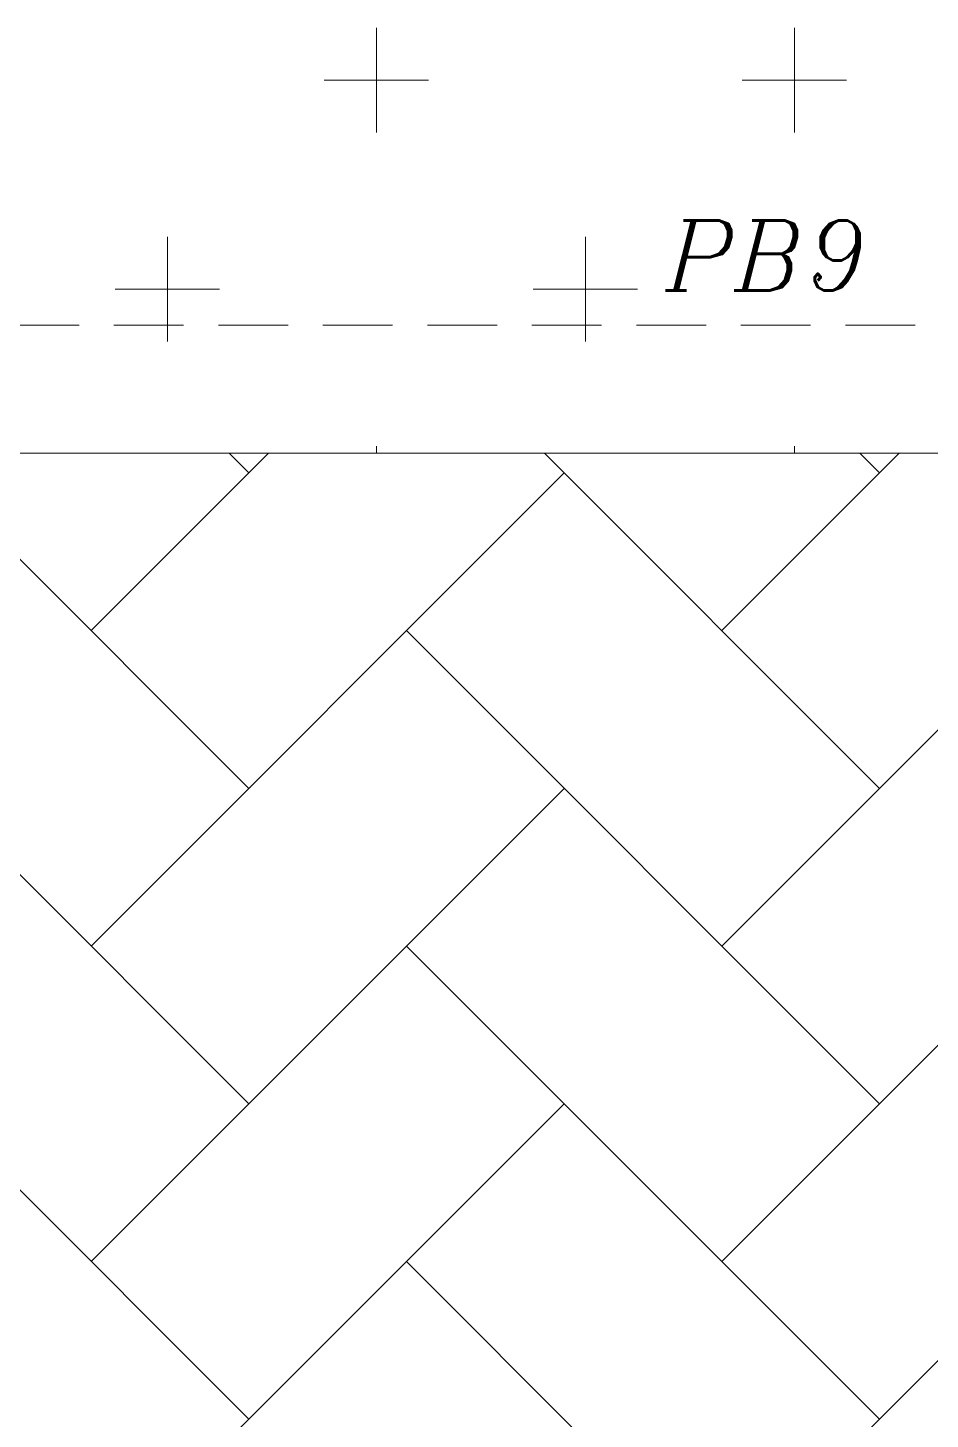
# Model space of a CAD drawing. Header units: millimetres. Extents: x 331487 to 517269, y 198509 to 399936.
# Drawn here: x 411128 to 412747, y 382317 to 384812 of the extents above; entities that cross this region are included whole.
import ezdxf

# ---------------------------------------------------------------- set-up
doc = ezdxf.new("R2010")
doc.units = ezdxf.units.MM
doc.header["$MEASUREMENT"] = 0
doc.linetypes.add('DASHED2', pattern=[0.375, 0.25, -0.125])
doc.layers.add('BEAM', color=1, linetype='Continuous', lineweight=5)
doc.styles.add('ITALICC', font='italicc', dxfattribs={"height": 0.3})

msp = doc.modelspace()

# ---------------------------------------------------------------- linework, layer by layer
at = {"layer": 'BEAM', "color": 253, "linetype": 'Continuous', "ltscale": 750}
for p, q in [((411753.6, 384624.5), (411753.6, 384812)), ((412503.6, 384624.5), (412503.6, 384812)), ((411659.8, 384718.2), (411847.3, 384718.2)), ((412409.8, 384718.2), (412597.3, 384718.2)), ((411378.6, 384279), (411378.6, 384437)), ((412128.6, 384279), (412128.6, 384437)), ((411284.8, 384343.2), (411472.3, 384343.2)), ((412034.8, 384343.2), (412222.3, 384343.2)), ((411378.6, 384249.5), (411378.6, 384279)), ((412128.6, 384249.5), (412128.6, 384279)), ((411524.6, 383448.1), (410923.7, 384049)), ((411241.8, 383731), (411559.8, 384049)), ((411524.6, 384013.8), (411489.4, 384049)), ((411753.6, 384049), (411753.6, 384062)), ((412656, 383448.1), (412055.1, 384049)), ((412373.1, 383731), (412691.2, 384049)), ((412503.6, 384049), (412503.6, 384062)), ((412656, 384013.8), (412620.8, 384049)), ((411241.8, 383165.3), (412090.3, 384013.8)), ((412373.1, 383165.3), (413221.7, 384013.8)), ((411524.6, 382882.5), (410676.1, 383731)), ((412656, 382882.5), (411807.4, 383731)), ((411241.8, 382599.6), (412090.3, 383448.1)), ((412373.1, 382599.6), (413221.7, 383448.1)), ((411524.6, 382316.8), (410676.1, 383165.3)), ((412656, 382316.8), (411807.4, 383165.3)), ((411241.8, 382033.9), (412090.3, 382882.5)), ((412373.1, 382033.9), (413221.7, 382882.5)), ((412568, 381839), (411807.4, 382599.6))]:
    msp.add_line(p, q, dxfattribs=at)
at = {"layer": 'BEAM', "linetype": 'DASHED2', "ltscale": 500}
msp.add_line((414595.1, 384279), (410400.1, 384279), dxfattribs=at)
at = {"layer": 'BEAM'}
for p, q in [((411238.7, 384049), (410413.2, 384049)), ((414595.1, 384049), (411238.7, 384049))]:
    msp.add_line(p, q, dxfattribs=at)

# ---------------------------------------------------------------- texts
at = {"color": 3, "linetype": 'Continuous', "style": 'ITALICC'}
msp.add_attdef('PB9', (412272.2, 384341.2), '', height=125, dxfattribs=at)

doc.saveas('drawing.dxf')
